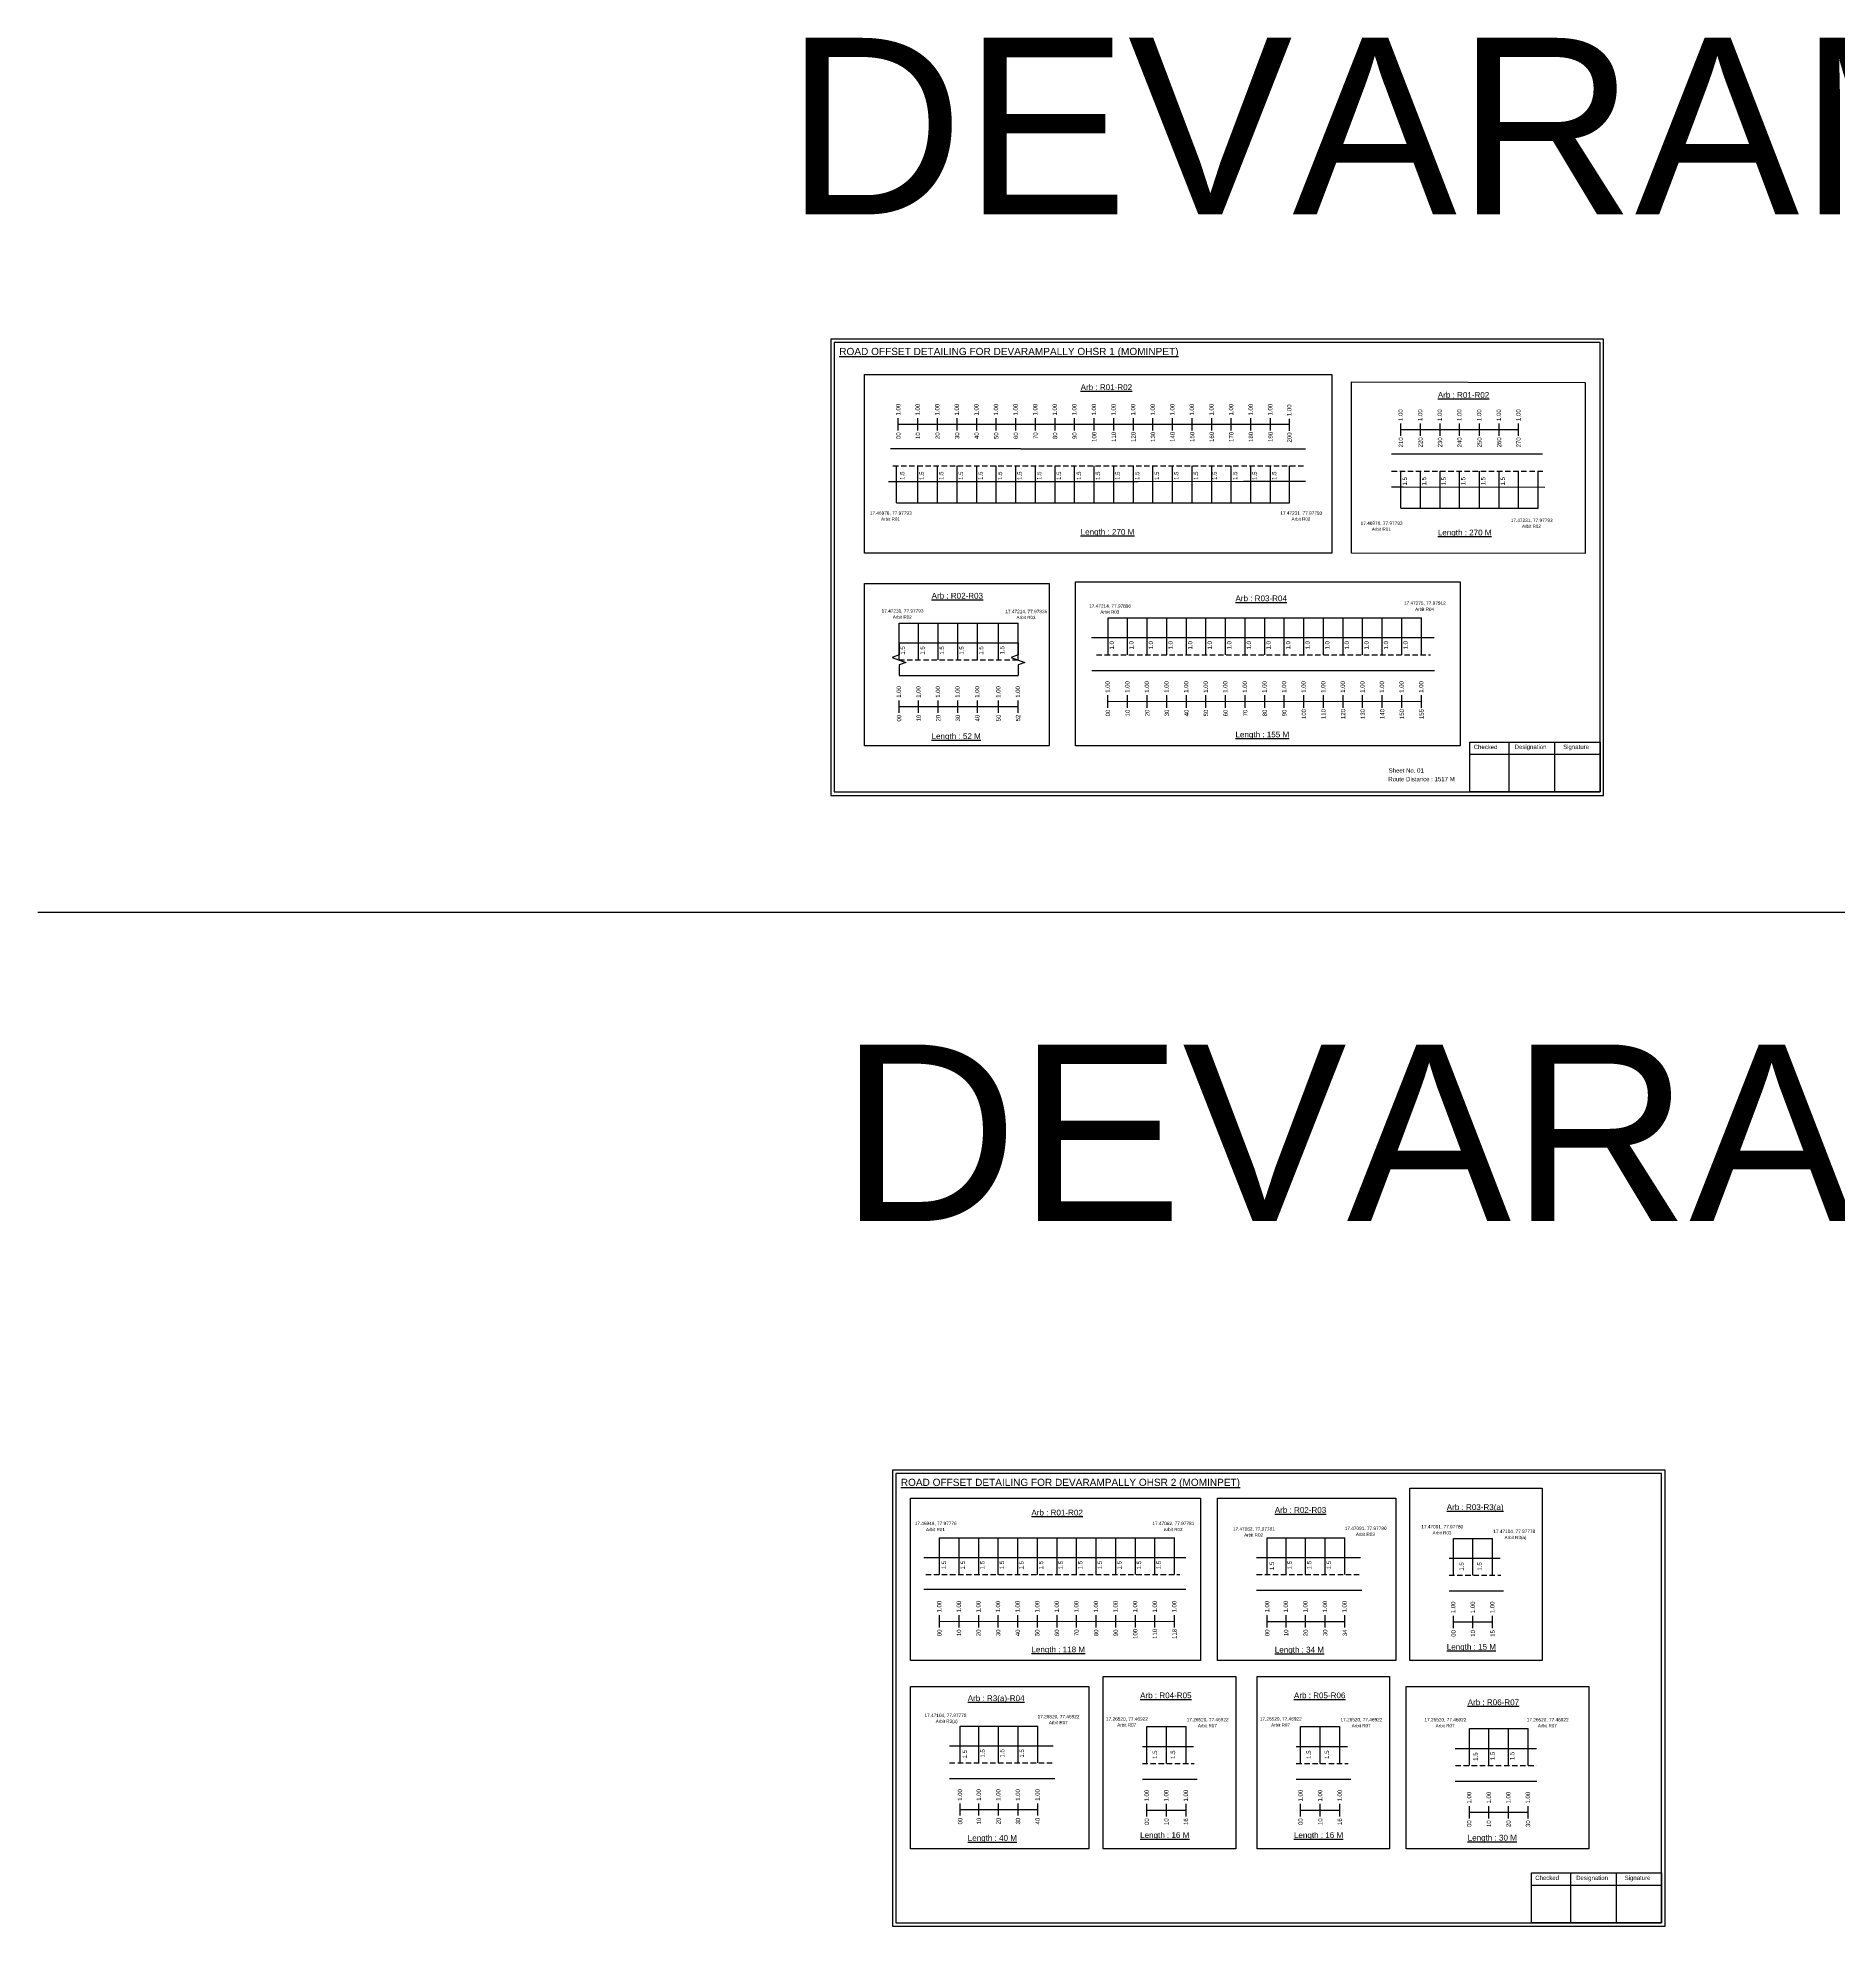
# Model space of a CAD drawing. Header units: inches. Extents: x -117 to 51867, y -12715 to 3423.
# Drawn here: x 13805 to 15055, y -3161 to -1850 of the extents above; entities that cross this region are included whole.
import ezdxf

# ---------------------------------------------------------------- set-up
doc = ezdxf.new("R2010")
doc.units = ezdxf.units.IN
doc.header["$MEASUREMENT"] = 0
doc.linetypes.add('DASHED2', pattern=[0.375, 0.25, -0.125])
doc.layers.add('PDF_Geometry', color=7, linetype='Continuous')
doc.layers.add('PDF_Text', color=5, linetype='Continuous')
doc.styles.add('PDF Arial', font='arial.ttf')
doc.styles.get("Standard").update_dxf_attribs({"font": 'arial.ttf'})

msp = doc.modelspace()

# ---------------------------------------------------------------- linework, layer by layer
at = {"color": 217, "true_color": 0x93278f}
for p, q in [((14402.9, -2122.8), (14402.9, -2114.3)), ((14402.9, -2118.5), (14674.4, -2118.5)), ((14416.5, -2122.8), (14416.5, -2114.3)), ((14430.1, -2122.8), (14430.1, -2114.3)), ((14443.7, -2122.8), (14443.7, -2114.3)), ((14457.3, -2122.8), (14457.3, -2114.3)), ((14470.9, -2122.8), (14470.9, -2114.3)), ((14484.5, -2122.8), (14484.5, -2114.3)), ((14498.1, -2122.8), (14498.1, -2114.3)), ((14511.7, -2122.8), (14511.7, -2114.3)), ((14525.3, -2122.8), (14525.3, -2114.3)), ((14538.9, -2122.8), (14538.9, -2114.3)), ((14552.5, -2122.8), (14552.5, -2114.3)), ((14566.1, -2122.8), (14566.1, -2114.3)), ((14579.7, -2122.8), (14579.7, -2114.3)), ((14593.3, -2122.8), (14593.3, -2114.3)), ((14606.9, -2122.8), (14606.9, -2114.3)), ((14620.5, -2122.8), (14620.5, -2114.3)), ((14634.1, -2122.8), (14634.1, -2114.3)), ((14647.7, -2122.8), (14647.7, -2114.3)), ((14661.3, -2122.8), (14661.3, -2114.3)), ((14674.4, -2123.2), (14674.4, -2114.7)), ((14751.8, -2126.5), (14751.8, -2118)), ((14751.8, -2122.3), (14833.6, -2122.2)), ((14765.4, -2126.5), (14765.4, -2118)), ((14779, -2126.5), (14779, -2118)), ((14792.6, -2126.5), (14792.6, -2118)), ((14806.4, -2126.5), (14806.4, -2118)), ((14820, -2126.5), (14820, -2118)), ((14833.6, -2126.5), (14833.6, -2118)), ((14548.4, -2315.3), (14548.4, -2306.7)), ((14562.1, -2315.3), (14562.1, -2306.7)), ((14575.7, -2315.3), (14575.7, -2306.7)), ((14589.3, -2315.3), (14589.3, -2306.7)), ((14602.9, -2315.3), (14602.9, -2306.7)), ((14616.5, -2315.3), (14616.5, -2306.7)), ((14630.1, -2315.3), (14630.1, -2306.7)), ((14643.7, -2315.3), (14643.7, -2306.7)), ((14657.3, -2315.3), (14657.3, -2306.7)), ((14670.9, -2315.3), (14670.9, -2306.7)), ((14684.5, -2315.3), (14684.5, -2306.7)), ((14698.1, -2315.3), (14698.1, -2306.7)), ((14711.7, -2315.3), (14711.7, -2306.7)), ((14725.3, -2315.3), (14725.3, -2306.7)), ((14738.9, -2315.3), (14738.9, -2306.7)), ((14752.5, -2315.3), (14752.5, -2306.7)), ((14766.1, -2315.3), (14766.1, -2306.7)), ((14403.4, -2318.8), (14403.4, -2310.3)), ((14403.4, -2314.6), (14486, -2314.5)), ((14417, -2318.8), (14417, -2310.3)), ((14430.6, -2318.8), (14430.6, -2310.3)), ((14444.2, -2318.8), (14444.2, -2310.3)), ((14457.8, -2318.8), (14457.8, -2310.3)), ((14472.4, -2318.8), (14472.4, -2310.3)), ((14486, -2318.8), (14486, -2310.3)), ((14548.5, -2311), (14766.1, -2310.9)), ((14431.5, -2953.8), (14431.5, -2945.3)), ((14431.5, -2949.6), (14594.7, -2949.5)), ((14445.1, -2953.8), (14445.1, -2945.3)), ((14458.7, -2953.8), (14458.7, -2945.3)), ((14472.3, -2953.8), (14472.3, -2945.3)), ((14485.9, -2953.8), (14485.9, -2945.3)), ((14499.5, -2953.8), (14499.5, -2945.3)), ((14513.1, -2953.8), (14513.1, -2945.3)), ((14526.7, -2953.8), (14526.7, -2945.3)), ((14540.3, -2953.8), (14540.3, -2945.3)), ((14553.9, -2953.8), (14553.9, -2945.3)), ((14567.5, -2953.8), (14567.5, -2945.3)), ((14581.1, -2953.8), (14581.1, -2945.3)), ((14594.7, -2953.8), (14594.7, -2945.3)), ((14659, -2953.8), (14659, -2945.3)), ((14659, -2949.6), (14712.9, -2949.6)), ((14672.1, -2953.8), (14672.1, -2945.3)), ((14685.7, -2953.8), (14685.7, -2945.3)), ((14699.3, -2953.8), (14699.3, -2945.3)), ((14712.9, -2953.8), (14712.9, -2945.3)), ((14788.3, -2954.3), (14788.3, -2945.7)), ((14801.9, -2954.3), (14801.9, -2945.7)), ((14815.5, -2954.3), (14815.5, -2945.7)), ((14788.3, -2950), (14815.5, -2950)), ((14445.8, -3084.5), (14445.8, -3076)), ((14445.8, -3080.3), (14499.7, -3080.3)), ((14458.9, -3084.5), (14458.9, -3076)), ((14472.5, -3084.5), (14472.5, -3076)), ((14486.1, -3084.5), (14486.1, -3076)), ((14499.7, -3084.5), (14499.7, -3076)), ((14575.5, -3085), (14575.5, -3076.4)), ((14575.5, -3080.7), (14602.7, -3080.7)), ((14589.1, -3085), (14589.1, -3076.4)), ((14602.7, -3085), (14602.7, -3076.4)), ((14682.2, -3085), (14682.2, -3076.4)), ((14682.2, -3080.7), (14709.4, -3080.7)), ((14695.8, -3085), (14695.8, -3076.4)), ((14709.4, -3085), (14709.4, -3076.4)), ((14799.4, -3086.4), (14799.4, -3077.8)), ((14813, -3086.4), (14813, -3077.8)), ((14826.6, -3086.4), (14826.6, -3077.8)), ((14840.2, -3086.4), (14840.2, -3077.8)), ((14799.4, -3082.1), (14840.2, -3082.1))]:
    msp.add_line(p, q, dxfattribs=at)
for p, q in [((14487.9, -2135.5), (14397.4, -2135.6)), ((14487.9, -2135.5), (14569.4, -2135.5)), ((14569.4, -2135.5), (14685.5, -2135.5)), ((14401.6, -2173), (14401.6, -2147.4)), ((14416.5, -2173), (14416.5, -2147.4)), ((14430.1, -2173), (14430.1, -2147.4)), ((14443.7, -2173), (14443.7, -2147.4)), ((14457.3, -2173), (14457.3, -2147.4)), ((14470.9, -2173), (14470.9, -2147.4)), ((14484.5, -2173), (14484.5, -2147.4)), ((14498.1, -2173), (14498.1, -2147.4)), ((14511.7, -2173), (14511.7, -2147.4)), ((14525.3, -2173), (14525.3, -2147.4)), ((14538.9, -2173), (14538.9, -2147.4)), ((14552.5, -2173), (14552.5, -2147.4)), ((14566.1, -2173), (14566.1, -2147.4)), ((14579.7, -2173), (14579.7, -2147.4)), ((14593.3, -2173), (14593.3, -2147.4)), ((14606.9, -2173), (14606.9, -2147.4)), ((14620.5, -2173), (14620.5, -2147.4)), ((14634.1, -2173), (14634.1, -2147.4)), ((14647.7, -2173), (14647.7, -2147.4)), ((14661.3, -2173), (14661.3, -2147.4)), ((14674.6, -2173), (14674.6, -2147.4)), ((14850.1, -2139.3), (14745.4, -2139.3)), ((14396.1, -2158.2), (14446.3, -2158.2)), ((14442.8, -2158.2), (14500.5, -2158.2)), ((14500.5, -2158.2), (14569.4, -2158.2)), ((14569.4, -2158.2), (14642.5, -2158.1)), ((14642.5, -2158.1), (14685.6, -2158.1)), ((14745.4, -2162), (14753.4, -2162)), ((14751.8, -2176.7), (14751.8, -2151.2)), ((14753.4, -2162), (14851.7, -2162.2)), ((14765.4, -2176.7), (14765.4, -2151.2)), ((14779, -2176.7), (14779, -2151.2)), ((14792.6, -2176.7), (14792.6, -2151.2)), ((14806.4, -2176.7), (14806.4, -2151.2)), ((14820, -2176.7), (14820, -2151.2)), ((14833.6, -2176.7), (14833.6, -2151.2)), ((14847.2, -2176.7), (14847.2, -2151.2)), ((14548.5, -2278.6), (14548.5, -2253)), ((14562.1, -2278.6), (14562.1, -2253)), ((14575.7, -2278.6), (14575.7, -2253)), ((14589.3, -2278.6), (14589.3, -2253)), ((14602.9, -2278.6), (14602.9, -2253)), ((14616.5, -2278.6), (14616.5, -2253)), ((14630.1, -2278.6), (14630.1, -2253)), ((14643.7, -2278.6), (14643.7, -2253)), ((14657.3, -2278.6), (14657.3, -2253)), ((14670.9, -2278.6), (14670.9, -2253)), ((14684.5, -2278.6), (14684.5, -2253)), ((14698.1, -2278.6), (14698.1, -2253)), ((14711.7, -2278.6), (14711.7, -2253)), ((14725.3, -2278.6), (14725.3, -2253)), ((14738.9, -2278.6), (14738.9, -2253)), ((14752.5, -2278.6), (14752.5, -2253)), ((14766.1, -2278.6), (14766.1, -2253)), ((14403.4, -2282.1), (14403.4, -2256.6)), ((14417, -2282.1), (14417, -2256.6)), ((14430.6, -2282.1), (14430.6, -2256.6)), ((14444.2, -2282.1), (14444.2, -2256.6)), ((14457.8, -2282.1), (14457.8, -2256.6)), ((14472.4, -2282.1), (14472.4, -2256.6)), ((14486, -2282.1), (14486, -2256.6)), ((14537, -2266.7), (14775, -2266.7)), ((14403.4, -2270.2), (14486, -2270.2)), ((14403.4, -2292.9), (14486, -2292.9)), ((14537.3, -2289.4), (14775.2, -2289.4)), ((13805.4, -2457.2), (17306.5, -2457.2)), ((14431.5, -2917.1), (14431.5, -2891.6)), ((14445.1, -2917.1), (14445.1, -2891.6)), ((14458.7, -2917.1), (14458.7, -2891.6)), ((14472.3, -2917.1), (14472.3, -2891.6)), ((14485.9, -2917.1), (14485.9, -2891.6)), ((14499.5, -2917.1), (14499.5, -2891.6)), ((14513.1, -2917.1), (14513.1, -2891.6)), ((14526.7, -2917.1), (14526.7, -2891.6)), ((14540.3, -2917.1), (14540.3, -2891.6)), ((14553.9, -2917.1), (14553.9, -2891.6)), ((14567.5, -2917.1), (14567.5, -2891.6)), ((14581.1, -2917.1), (14581.1, -2891.6)), ((14594.7, -2917.1), (14594.7, -2891.6)), ((14659, -2917.1), (14659, -2891.6)), ((14672.1, -2917.1), (14672.1, -2891.6)), ((14685.7, -2917.1), (14685.7, -2891.6)), ((14699.3, -2917.1), (14699.3, -2891.6)), ((14712.9, -2917.1), (14712.9, -2891.6)), ((14788.3, -2917.6), (14788.3, -2892)), ((14801.9, -2917.6), (14801.9, -2892)), ((14815.5, -2917.6), (14815.5, -2892)), ((14420.6, -2905.3), (14602.5, -2905.3)), ((14651.7, -2905.3), (14723.7, -2905.3)), ((14785.3, -2905.7), (14820.7, -2905.7)), ((14602.5, -2927.4), (14420.6, -2927.4)), ((14651.7, -2927.9), (14724.7, -2927.9)), ((14785.3, -2928.4), (14823.1, -2928.4)), ((14445.8, -3047.8), (14445.8, -3022.3)), ((14458.9, -3047.8), (14458.9, -3022.3)), ((14472.5, -3047.8), (14472.5, -3022.3)), ((14486.1, -3047.8), (14486.1, -3022.3)), ((14499.7, -3047.8), (14499.7, -3022.3)), ((14575.5, -3048.3), (14575.5, -3022.7)), ((14589.1, -3048.3), (14589.1, -3022.7)), ((14602.7, -3048.3), (14602.7, -3022.7)), ((14682.2, -3048.3), (14682.2, -3022.7)), ((14695.8, -3048.3), (14695.8, -3022.7)), ((14709.4, -3048.3), (14709.4, -3022.7)), ((14799.4, -3049.7), (14799.4, -3024.1)), ((14813, -3049.7), (14813, -3024.1)), ((14826.6, -3049.7), (14826.6, -3024.1)), ((14840.2, -3049.7), (14840.2, -3024.1)), ((14438.5, -3036), (14510.5, -3036)), ((14572.4, -3036.4), (14607.9, -3036.4)), ((14679.2, -3036.4), (14714.7, -3036.4)), ((14789.5, -3037.8), (14846, -3037.8)), ((14438.5, -3058.6), (14511.5, -3058.6)), ((14572.4, -3059.1), (14610.3, -3059.1)), ((14679.2, -3059.1), (14717.1, -3059.1)), ((14789.5, -3060.5), (14846.2, -3060.6))]:
    msp.add_line(p, q)
at = {"linetype": 'DASHED2', "ltscale": 15}
for p, q in [((14399.2, -2147.4), (14685.5, -2147.4)), ((14745.4, -2151.2), (14850.8, -2151.2)), ((14540.5, -2278.6), (14772.3, -2278.7)), ((14403.4, -2282.1), (14486, -2282.1)), ((14421.9, -2917.1), (14598.3, -2917.1)), ((14651.7, -2917.1), (14724.2, -2917.1)), ((14785.3, -2917.6), (14821.2, -2917.6)), ((14438.5, -3047.8), (14511, -3047.8)), ((14572.4, -3048.3), (14608.4, -3048.3)), ((14679.2, -3048.3), (14715.2, -3048.3)), ((14789.7, -3049.7), (14846, -3049.7))]:
    msp.add_line(p, q, dxfattribs=at)
at = {"color": 5}
for p, q in [((14401.6, -2173), (14674.6, -2173)), ((14751.8, -2176.7), (14847.2, -2176.7)), ((14548.5, -2253), (14766.1, -2253)), ((14403.4, -2256.6), (14486, -2256.6)), ((14431.5, -2891.6), (14594.7, -2891.6)), ((14659, -2891.6), (14712.9, -2891.6)), ((14788.3, -2892), (14815.5, -2892)), ((14445.8, -3022.3), (14499.7, -3022.3)), ((14575.5, -3022.7), (14602.7, -3022.7)), ((14682.2, -3022.7), (14709.4, -3022.7)), ((14799.4, -3024.1), (14840.2, -3024.1))]:
    msp.add_line(p, q, dxfattribs=at)
for points in [[(14379.5, -2084), (14704, -2084), (14704, -2208), (14379.5, -2208)], [(14717.5, -2089.2), (14879.7, -2089.5), (14879.7, -2208.3), (14717.5, -2208)], [(14526, -2227.9), (14793.1, -2227.9), (14793.1, -2341.8), (14526, -2341.8)], [(14379.5, -2229.1), (14507.6, -2229.1), (14507.6, -2341.8), (14379.5, -2341.8)], [(14758.1, -2857.2), (14850, -2857.2), (14850, -2976.8), (14758.1, -2976.8)], [(14411.4, -2864.1), (14612.6, -2864.1), (14612.6, -2976.8), (14411.4, -2976.8)], [(14624.6, -2864.1), (14748.4, -2864.1), (14748.4, -2976.8), (14624.6, -2976.8)], [(14545.2, -2987.9), (14637.2, -2987.9), (14637.2, -3107.5), (14545.2, -3107.5)], [(14652, -2987.9), (14744, -2987.9), (14744, -3107.5), (14652, -3107.5)], [(14411.4, -2994.8), (14535.2, -2994.8), (14535.2, -3107.5), (14411.4, -3107.5)], [(14755.5, -2994.8), (14882.3, -2994.8), (14882.3, -3107.5), (14755.5, -3107.5)]]:
    msp.add_lwpolyline(points, close=True)
at = {"linetype": 'Continuous'}
for points in [[(14403.4, -2270.2), (14403.4, -2278.7), (14398.7, -2280.4), (14408.1, -2283.9), (14403.4, -2285.6), (14403.4, -2292.9)], [(14486, -2270.2), (14486, -2278.7), (14481.3, -2280.4), (14490.8, -2283.9), (14486, -2285.6), (14486, -2292.9)]]:
    msp.add_lwpolyline(points, dxfattribs=at)
at = {"layer": 'PDF_Geometry'}
for points in [[(14356.1, -2059.4), (14356.1, -2376.2), (14892.6, -2376.2), (14892.6, -2059.4)], [(14358.4, -2061.8), (14358.4, -2373.7), (14890.2, -2373.7), (14890.2, -2061.8)], [(14398.8, -2844.6), (14398.8, -3161.3), (14935.3, -3161.3), (14935.3, -2844.6)], [(14401.1, -2846.9), (14401.1, -3158.8), (14932.9, -3158.8), (14932.9, -2846.9)]]:
    msp.add_lwpolyline(points, close=True, dxfattribs=at)
at = {"layer": 'PDF_Geometry', "color": 242, "true_color": 0xcc1f26}
for points in [[(14890.2, -2373.8), (14799.8, -2373.8), (14799.8, -2339.2), (14890.2, -2339.2)], [(14932.9, -3158.9), (14842.5, -3158.9), (14842.5, -3124.3), (14932.9, -3124.3)]]:
    msp.add_lwpolyline(points, close=True, dxfattribs=at)
for points in [[(14826.8, -2339.2), (14826.8, -2373.8)], [(14858.5, -2339.2), (14858.5, -2373.8)], [(14799.8, -2347.6), (14890.2, -2347.6)], [(14842.5, -3132.7), (14932.9, -3132.7)], [(14869.5, -3124.3), (14869.5, -3158.9)], [(14901.2, -3124.3), (14901.2, -3158.9)]]:
    msp.add_lwpolyline(points, dxfattribs=at)

# ---------------------------------------------------------------- texts
for s, height, p in [('DEVARAMPALLY 1', 122.535, (14324.6, -1972.8)), ('Sheet No. 01', 3, (14743.3, -2360.4)), ('Route Distance : 1517 M', 3, (14743.1, -2366.4)), ('DEVARAMPALLY 2', 122.535, (14362.3, -2671.7))]:
    msp.add_text(s, height=height).set_placement(p)
at = {"color": 242, "true_color": 0xcd2027}
for s, height, p in [('%%UROAD OFFSET DETAILING FOR DEVARAMPALLY OHSR 1 (MOMINPET)', 5, (14361.9, -2070.5)), ('%%UArb : R01-R02', 4, (14529.5, -2094.8)), ('%%UArb : R01-R02', 4, (14777.5, -2100.2)), ('%%ULength : 270 M', 4, (14529.5, -2195.3)), ('%%ULength : 270 M', 4, (14777.5, -2195.7)), ('%%UArb : R02-R03', 4, (14426, -2239.6)), ('%%UArb : R03-R04', 4, (14637, -2241.4)), ('%%ULength : 52 M', 4, (14426, -2337.1)), ('%%ULength : 155 M', 4, (14637, -2335.9)), ('%%UROAD OFFSET DETAILING FOR DEVARAMPALLY OHSR 2 (MOMINPET)', 5, (14404.6, -2855.6)), ('%%UArb : R02-R03', 4, (14664.3, -2874.3)), ('%%UArb : R03-R3(a)', 4, (14783.7, -2872.3)), ('%%UArb : R01-R02', 4, (14495.3, -2876.1)), ('%%ULength : 118 M', 4, (14495.3, -2971.1)), ('%%ULength : 34 M', 4, (14664.3, -2971.3)), ('%%ULength : 15 M', 4, (14783.7, -2969.3)), ('%%UArb : R3(a)-R04', 4, (14451.1, -3005)), ('%%UArb : R04-R05', 4, (14570.8, -3003)), ('%%UArb : R05-R06', 4, (14677.6, -3003)), ('%%UArb : R06-R07', 4, (14798.2, -3007.8)), ('%%ULength : 40 M', 4, (14451.1, -3102)), ('%%ULength : 16 M', 4, (14570.8, -3100)), ('%%ULength : 16 M', 4, (14677.6, -3100)), ('%%ULength : 30 M', 4, (14798.2, -3101.8))]:
    msp.add_text(s, height=height, dxfattribs=at).set_placement(p)
at = {"color": 217, "true_color": 0x93278f}
for s, p in [('1.00', (14404.3, -2112.5)), ('1.00', (14417.8, -2112.5)), ('1.00', (14431.4, -2112.5)), ('1.00', (14445, -2112.5)), ('1.00', (14458.6, -2112.5)), ('1.00', (14472.2, -2112.5)), ('1.00', (14485.8, -2112.5)), ('1.00', (14499.4, -2112.5)), ('1.00', (14513, -2112.5)), ('1.00', (14526.6, -2112.5)), ('1.00', (14540.2, -2112.5)), ('1.00', (14553.8, -2112.5)), ('1.00', (14567.4, -2112.5)), ('1.00', (14581, -2112.5)), ('1.00', (14594.6, -2112.5)), ('1.00', (14608.2, -2112.5)), ('1.00', (14621.8, -2112.5)), ('1.00', (14635.4, -2112.5)), ('1.00', (14649, -2112.5)), ('1.00', (14662.6, -2112.5)), ('1.00', (14675.8, -2112.9)), ('1.00', (14753.1, -2116.3)), ('1.00', (14766.7, -2116.3)), ('1.00', (14780.3, -2116.3)), ('1.00', (14793.9, -2116.3)), ('1.00', (14807.7, -2116.3)), ('1.00', (14821.3, -2116.3)), ('1.00', (14834.9, -2116.3)), ('00', (14404.4, -2128.8)), ('10', (14418, -2128.8)), ('20', (14431.6, -2128.8)), ('30', (14445.2, -2128.8)), ('40', (14458.8, -2128.8)), ('50', (14472.4, -2128.8)), ('60', (14486, -2128.8)), ('70', (14499.6, -2128.8)), ('80', (14513.2, -2128.8)), ('90', (14526.8, -2128.8)), ('100', (14540.4, -2130.8)), ('110', (14554, -2130.8)), ('120', (14567.6, -2130.8)), ('130', (14581.2, -2130.8)), ('140', (14594.8, -2130.8)), ('150', (14608.4, -2130.8)), ('160', (14622, -2130.8)), ('170', (14635.6, -2130.8)), ('180', (14649.2, -2130.8)), ('190', (14662.8, -2130.8)), ('200', (14675.9, -2131.2)), ('210', (14753.3, -2134.6)), ('220', (14766.9, -2134.6)), ('230', (14780.5, -2134.6)), ('240', (14794.1, -2134.6)), ('250', (14807.9, -2134.6)), ('260', (14821.5, -2134.6)), ('270', (14835.1, -2134.6)), ('1.00', (14404.7, -2308.5)), ('1.00', (14418.3, -2308.5)), ('1.00', (14431.9, -2308.5)), ('1.00', (14445.5, -2308.5)), ('1.00', (14459.1, -2308.5)), ('1.00', (14473.8, -2308.5)), ('1.00', (14487.4, -2308.5)), ('1.00', (14549.7, -2305)), ('1.00', (14563.4, -2305)), ('1.00', (14577, -2305)), ('1.00', (14590.6, -2305)), ('1.00', (14604.2, -2305)), ('1.00', (14617.8, -2305)), ('1.00', (14631.4, -2305)), ('1.00', (14645, -2305)), ('1.00', (14658.6, -2305)), ('1.00', (14672.2, -2305)), ('1.00', (14685.8, -2305)), ('1.00', (14699.4, -2305)), ('1.00', (14713, -2305)), ('1.00', (14726.6, -2305)), ('1.00', (14740.2, -2305)), ('1.00', (14753.8, -2305)), ('1.00', (14767.4, -2305)), ('00', (14404.9, -2324.9)), ('10', (14418.5, -2324.9)), ('20', (14432.1, -2324.9)), ('30', (14445.7, -2324.9)), ('40', (14459.3, -2324.9)), ('50', (14473.9, -2324.8)), ('52', (14487.5, -2324.8)), ('00', (14549.9, -2321.3)), ('10', (14563.6, -2321.3)), ('20', (14577.2, -2321.3)), ('30', (14590.8, -2321.3)), ('40', (14604.4, -2321.3)), ('50', (14618, -2321.3)), ('60', (14631.6, -2321.3)), ('70', (14645.2, -2321.3)), ('80', (14658.8, -2321.3)), ('90', (14672.4, -2321.3)), ('100', (14686, -2323.2)), ('110', (14699.6, -2323.2)), ('120', (14713.2, -2323.2)), ('130', (14726.8, -2323.2)), ('140', (14740.4, -2323.2)), ('150', (14754, -2323.2)), ('155', (14767.6, -2323.2)), ('1.00', (14432.8, -2943.5)), ('1.00', (14446.4, -2943.5)), ('1.00', (14460, -2943.5)), ('1.00', (14473.6, -2943.5)), ('1.00', (14487.2, -2943.5)), ('1.00', (14500.8, -2943.5)), ('1.00', (14514.4, -2943.5)), ('1.00', (14528, -2943.5)), ('1.00', (14541.6, -2943.5)), ('1.00', (14555.2, -2943.5)), ('1.00', (14568.8, -2943.5)), ('1.00', (14582.4, -2943.5)), ('1.00', (14596, -2943.5)), ('1.00', (14660.4, -2943.5)), ('1.00', (14673.4, -2943.5)), ('1.00', (14687, -2943.5)), ('1.00', (14700.6, -2943.5)), ('1.00', (14714.2, -2943.5)), ('1.00', (14789.6, -2944)), ('1.00', (14803.2, -2944)), ('1.00', (14816.8, -2944)), ('00', (14432.9, -2959.9)), ('10', (14446.5, -2959.9)), ('20', (14460.1, -2959.9)), ('30', (14473.7, -2959.9)), ('40', (14487.3, -2959.9)), ('50', (14500.9, -2959.9)), ('60', (14514.5, -2959.9)), ('70', (14528.1, -2959.9)), ('80', (14541.7, -2959.9)), ('90', (14555.3, -2959.9)), ('100', (14568.9, -2961.8)), ('110', (14582.5, -2961.8)), ('118', (14596.1, -2961.8)), ('00', (14660.5, -2959.9)), ('10', (14673.6, -2959.9)), ('20', (14687.2, -2959.9)), ('30', (14700.8, -2959.9)), ('34', (14714.4, -2959.9)), ('00', (14789.8, -2960.3)), ('10', (14803.4, -2960.3)), ('15', (14817, -2960.3)), ('1.00', (14447.2, -3074.2)), ('1.00', (14460.2, -3074.2)), ('1.00', (14473.8, -3074.2)), ('1.00', (14487.4, -3074.2)), ('1.00', (14501, -3074.2)), ('1.00', (14576.8, -3074.7)), ('1.00', (14590.4, -3074.7)), ('1.00', (14604, -3074.7)), ('1.00', (14683.6, -3074.7)), ('1.00', (14697.2, -3074.7)), ('1.00', (14710.8, -3074.7)), ('1.00', (14800.7, -3076.1)), ('1.00', (14814.3, -3076.1)), ('1.00', (14827.9, -3076.1)), ('1.00', (14841.5, -3076.1)), ('00', (14447.3, -3090.6)), ('10', (14460.3, -3090.6)), ('20', (14473.9, -3090.6)), ('30', (14487.5, -3090.6)), ('40', (14501.1, -3090.6)), ('00', (14576.9, -3091)), ('10', (14590.5, -3091)), ('16', (14604.1, -3091)), ('00', (14683.7, -3091)), ('10', (14697.3, -3091)), ('16', (14710.9, -3091)), ('00', (14800.8, -3092.4)), ('10', (14814.4, -3092.4)), ('20', (14828, -3092.4)), ('30', (14841.6, -3092.4))]:
    msp.add_text(s, height=3, rotation=90, dxfattribs=at).set_placement(p)
for s, p in [('1.5', (14407.1, -2157.2)), ('1.5', (14420.6, -2157.2)), ('1.5', (14434.2, -2157.2)), ('1.5', (14447.8, -2157.2)), ('1.5', (14461.4, -2157.2)), ('1.5', (14475, -2157.2)), ('1.5', (14488.6, -2157.2)), ('1.5', (14502.2, -2157.2)), ('1.5', (14515.8, -2157.2)), ('1.5', (14529.8, -2157.2)), ('1.5', (14543, -2157.2)), ('1.5', (14556.6, -2157.2)), ('1.5', (14570.2, -2157.2)), ('1.5', (14583.8, -2157.2)), ('1.5', (14597.4, -2157.2)), ('1.5', (14611, -2157.2)), ('1.5', (14623.9, -2157.2)), ('1.5', (14638.2, -2157.2)), ('1.5', (14651.8, -2157.2)), ('1.5', (14665.4, -2157.2)), ('1.5', (14756, -2161)), ('1.5', (14769.4, -2161)), ('1.5', (14783, -2161)), ('1.5', (14796.6, -2161)), ('1.5', (14810.5, -2161)), ('1.5', (14824.1, -2161)), ('1.5', (14407.5, -2278.5)), ('1.5', (14421.1, -2278.5)), ('1.5', (14434.7, -2278.5)), ('1.5', (14448.3, -2278.5)), ('1.5', (14461.9, -2278.5)), ('1.5', (14476.5, -2278.4)), ('1.0', (14552.6, -2274.9)), ('1.0', (14566.2, -2274.9)), ('1.0', (14579.8, -2274.9)), ('1.0', (14593.4, -2274.9)), ('1.0', (14607, -2274.9)), ('1.0', (14620.6, -2274.9)), ('1.0', (14634.2, -2274.9)), ('1.0', (14647.8, -2274.9)), ('1.0', (14661.4, -2274.9)), ('1.0', (14675, -2274.9)), ('1.0', (14688.6, -2274.9)), ('1.0', (14702.2, -2274.9)), ('1.0', (14715.8, -2274.9)), ('1.0', (14729.4, -2274.9)), ('1.0', (14743, -2274.9)), ('1.0', (14756.6, -2274.9)), ('1.5', (14436, -2913.5)), ('1.5', (14449.1, -2913.5)), ('1.5', (14462.7, -2913.5)), ('1.5', (14476.3, -2913.5)), ('1.5', (14489.9, -2913.5)), ('1.5', (14503.5, -2913.5)), ('1.5', (14517.1, -2913.5)), ('1.5', (14530.7, -2913.5)), ('1.5', (14544.3, -2913.5)), ('1.5', (14557.9, -2913.5)), ('1.5', (14571.5, -2913.5)), ('1.5', (14585.1, -2913.5)), ('1.5', (14663.7, -2914)), ('1.5', (14676.1, -2913.5)), ('1.5', (14689.7, -2913.5)), ('1.5', (14703.3, -2913.5)), ('1.5', (14795.4, -2914.4)), ('1.5', (14808, -2914.4)), ('1.5', (14450.5, -3044.7)), ('1.5', (14462.9, -3044.2)), ('1.5', (14476.5, -3044.2)), ('1.5', (14490.1, -3044.2)), ('1.5', (14582.5, -3045.1)), ('1.5', (14595.1, -3045.1)), ('1.5', (14689.3, -3045.1)), ('1.5', (14701.9, -3045.1)), ('1.5', (14805.1, -3046.4)), ('1.5', (14817, -3046)), ('1.5', (14830.6, -3046))]:
    msp.add_text(s, height=3, rotation=90).set_placement(p)
at = {"color": 5}
for s, height, p in [('17.46976, 77.97793', 2.34, (14383.1, -2181.4)), ('Arbit R01', 2.25, (14390.9, -2185.5)), ('17.47231, 77.97793', 2.34, (14668.1, -2181.4)), ('Arbit R02', 2.25, (14675.9, -2185.5)), ('17.46976, 77.97793', 2.34, (14723.9, -2188.4)), ('17.47231, 77.97793', 2.34, (14828.1, -2186.4)), ('Arbit R02', 2.25, (14835.9, -2190.5)), ('Arbit R01', 2.25, (14731.7, -2192.5)), ('17.47275, 77.97912', 2.34, (14753.9, -2243.9)), ('17.47231, 77.97793', 2.34, (14391.3, -2249.3)), ('Arbit R02', 2.25, (14399.1, -2253.5)), ('17.47214, 77.97836', 2.34, (14477.2, -2249.7)), ('Arbit R03', 2.25, (14485, -2253.8)), ('17.47214, 77.97836', 2.34, (14535.4, -2245.9)), ('Arbit R03', 2.25, (14543.2, -2250)), ('Arbit R04', 2.25, (14761.7, -2248.1)), ('17.46949, 77.97776', 2.34, (14414.3, -2882.8)), ('17.47062, 77.97781', 2.34, (14579.3, -2882.8)), ('17.47062, 77.97781', 2.34, (14635.2, -2886.6)), ('17.47091, 77.97780', 2.34, (14712.8, -2886.2)), ('17.47091, 77.97780', 2.34, (14766, -2885.1)), ('Arbit R01', 2.25, (14422.1, -2887)), ('Arbit R02', 2.25, (14587.1, -2887)), ('Arbit R02', 2.25, (14643, -2890.8)), ('Arbit R03', 2.25, (14720.6, -2890.3)), ('Arbit R03', 2.25, (14773.8, -2889.3)), ('17.47104, 77.97778', 2.34, (14816, -2888.3)), ('Arbit R3(a)', 2.246, (14823.8, -2892.5)), ('17.47104, 77.97778', 2.34, (14421.1, -3016)), ('17.26520, 77.46922', 2.34, (14499.6, -3016.9)), ('Arbit R3(a)', 2.246, (14428.9, -3020.1)), ('Arbit R07', 2.25, (14507.4, -3021)), ('17.26520, 77.46922', 2.34, (14547.1, -3018.5)), ('Arbit R07', 2.25, (14554.9, -3022.7)), ('17.26520, 77.46922', 2.34, (14603.1, -3019)), ('Arbit R07', 2.25, (14610.9, -3023.2)), ('17.26520, 77.46922', 2.34, (14653.9, -3018.5)), ('Arbit R07', 2.25, (14661.7, -3022.7)), ('17.26520, 77.46922', 2.34, (14709.9, -3019)), ('Arbit R07', 2.25, (14717.7, -3023.2)), ('17.26520, 77.46922', 2.34, (14768.2, -3019.1)), ('Arbit R07', 2.25, (14776, -3023.2)), ('17.26520, 77.46922', 2.34, (14839.2, -3019.1)), ('Arbit R07', 2.25, (14847, -3023.2))]:
    msp.add_text(s, height=height, dxfattribs=at).set_placement(p)
at = {"layer": 'PDF_Text', "color": 7, "attachment_point": 7, "style": 'PDF Arial'}
for s, insert, char_height in [('Checked', (14802.4, -2344.1), 3), ('Designation', (14830.8, -2344.9), 3.001), ('Signature', (14864.5, -2344.9), 3), ('Checked', (14845.1, -3129.2), 3), ('Designation', (14873.5, -3130.1), 3.001), ('Signature', (14907.2, -3130.1), 3)]:
    msp.add_mtext(s, dxfattribs=dict(at, insert=insert, char_height=char_height))

doc.saveas('drawing.dxf')
